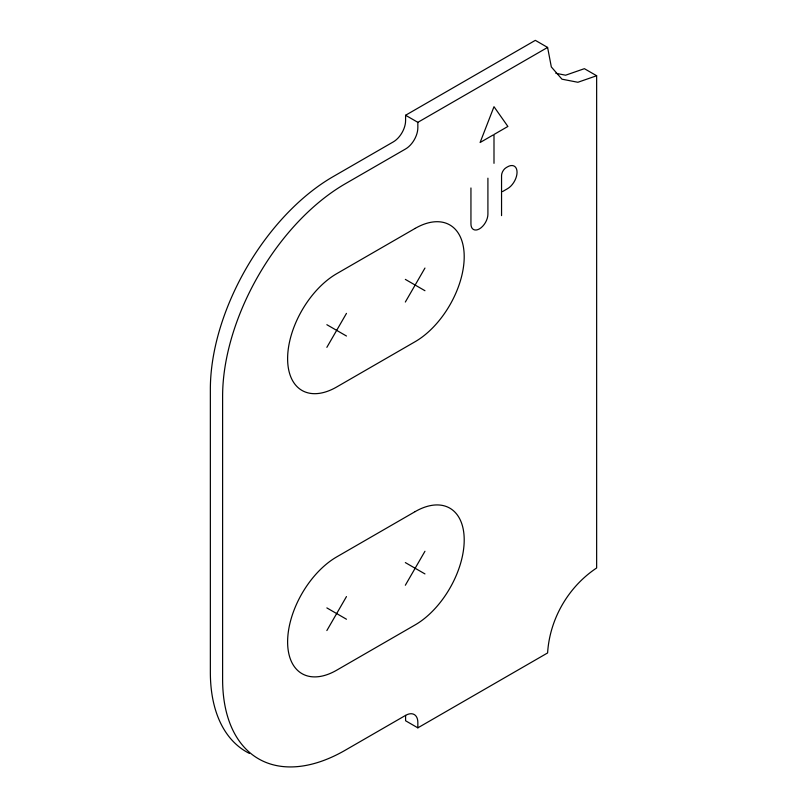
<?xml version="1.0" encoding="UTF-8"?>
<svg xmlns="http://www.w3.org/2000/svg" width="807" height="807" viewBox="0 0 807 807"><rect width="100%" height="100%" fill="white"/><g stroke="black" fill="none" stroke-linecap="round" stroke-linejoin="round"><path stroke-width="1.21" d="M326.855 347.353L346.475 313.368M405.336 302.04L424.956 268.055M326.855 630.56L346.475 596.575M405.336 585.246L424.956 551.262M249.393 753.405A173.434 100.129 -60 0 1 210.355 672.332L210.355 389.125A173.434 100.129 -60 0 1 332.988 176.713L393.322 141.881A17.34 10.017 -60 0 0 405.588 120.636L405.588 115.26L535.334 40.35L547.6 47.431L551.332 66.951L561.965 79.187L577.873 82.274L596.645 75.747L596.645 567.977C568.279 586.81 549.718 618.959 547.6 652.944L417.844 727.843L405.588 720.772L405.588 715.385L345.245 750.217A173.434 100.129 -60 0 1 222.611 679.413L222.611 396.207A173.434 100.129 -60 0 1 345.245 183.794L405.588 148.962A17.34 10.017 -60 0 0 417.844 127.718L417.844 122.341L547.6 47.431M493.016 135.051L480.104 142.506L493.995 106.695L507.885 126.457L493.995 134.487L493.995 163.337M502.529 191.582L507.583 188.656A13.376 7.717 -60 0 0 517.045 172.284A13.376 7.717 -60 0 0 507.583 166.817L506.15 167.654A6.506 3.753 -60 0 0 501.55 175.613L501.55 215.62M555.821 73.296L565.616 75.202L584.389 68.676L596.645 75.747M405.588 115.26L417.844 122.341M405.336 279.383L424.956 290.712M326.855 324.696L346.475 336.025M405.336 562.59L424.956 573.918M326.855 607.903L346.475 619.231M487.912 178.176L487.912 214.188A11.994 6.93 -60 0 1 479.429 228.885A11.994 6.93 -60 0 1 470.945 223.983L470.945 187.97M417.844 727.843L417.844 722.467A17.34 10.017 -60 0 0 405.588 715.385M415.151 228.401L336.66 273.714A69.372 40.047 -60 0 0 287.615 358.681A69.372 40.047 -60 0 0 336.66 386.997L415.151 341.684A69.372 40.047 -60 0 0 464.207 256.727A69.372 40.047 -60 0 0 415.151 228.401M415.151 511.618L336.66 556.931A69.372 40.047 -60 0 0 287.615 641.888A69.372 40.047 -60 0 0 336.66 670.213L415.151 624.9A69.372 40.047 -60 0 0 464.207 539.933A69.372 40.047 -60 0 0 415.151 511.618"/></g></svg>
